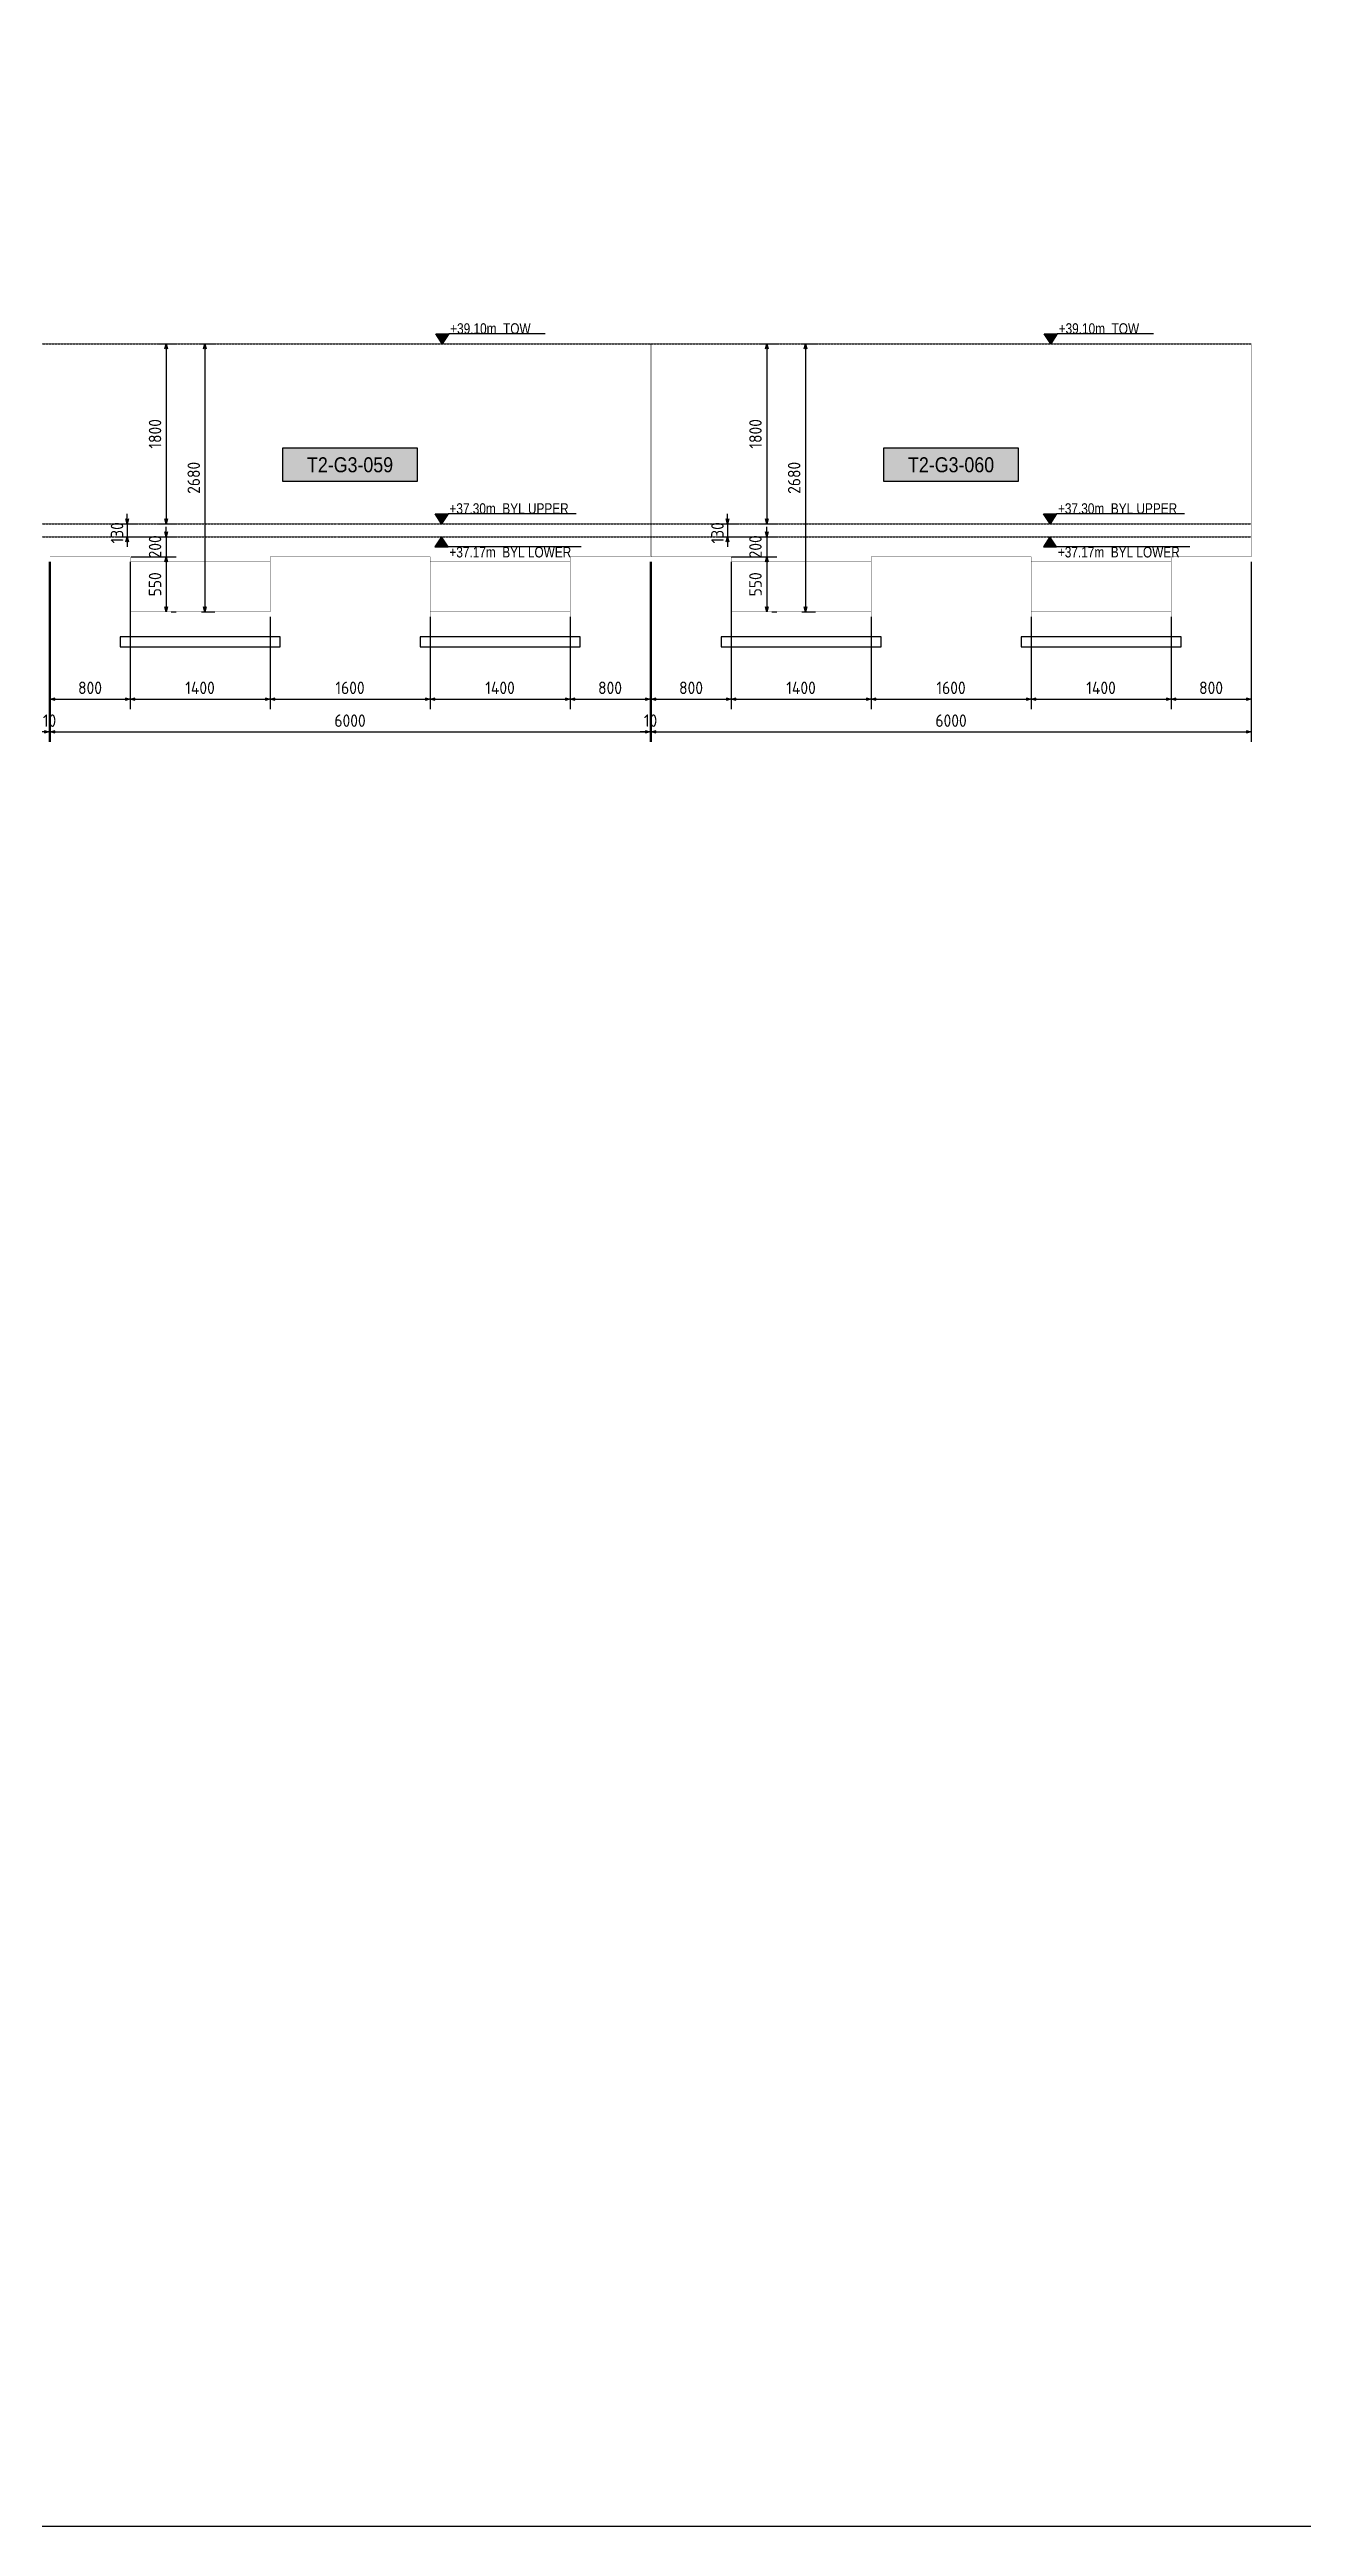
# Model space of a CAD drawing. Header units: centimetres. Extents: x -6122352 to 7132207, y -1694241 to 1947892.
# Drawn here: x 3388294 to 3400833, y 569616 to 594385 of the extents above; entities that cross this region are included whole.
import ezdxf
from ezdxf.enums import TextEntityAlignment as Align

# ---------------------------------------------------------------- set-up
doc = ezdxf.new("R2010")
doc.units = ezdxf.units.CM
doc.header["$MEASUREMENT"] = 0
doc.header["$PDMODE"] = 66
doc.header["$PDSIZE"] = 100
doc.linetypes.add('DASHED2', pattern=[0.375, 0.25, -0.125])
doc.linetypes.add('HIDDEN', pattern=[0.375, 0.25, -0.125])
for name, color, linetype in [('@MI-TYPE-01', 30, 'Continuous'), ('@MI-TYPE-02', 6, 'Continuous'), ('JML-Dimension', 1, 'Continuous'), ('PANEL-TAGS', 7, 'Continuous'), ('SECTION', 130, 'Continuous')]:
    doc.layers.add(name, color=color, linetype=linetype)
doc.styles.add('PANELTAG_STYLE', font='arial.ttf')
doc.styles.add('Schueco-BEMSTIL', font='isocpeur.ttf', dxfattribs={"width": 0.9})
doc.styles.add('txt-Pisa-std', font='arial.ttf', dxfattribs={"width": 0.8})
doc.dimstyles.new('MI- JWC-TXT-2.5 MM', dxfattribs={"dimscale": 1.5, "dimtxt": 2.5, "dimasz": 1, "dimexe": 2, "dimexo": 1, "dimgap": 1, "dimtad": 1, "dimdec": 0, "dimdsep": 46, "dimtxsty": 'Schueco-BEMSTIL', "dimblk": 'OPEN30', "dimcen": 0, "dimdle": 2, "dimclrd": 140, "dimclre": 8, "dimclrt": 40, "dimadec": 0, "dimazin": 2, "dimtfac": 1, "dimtdec": 0, "dimtix": 1, "dimtmove": 2, "dimatfit": 3, "dimldrblk": 'OPEN', "dimfxl": 2, "dimlwd": -1, "dimlwe": -1, "dimarcsym": 0})

# ---------------------------------------------------------------- blocks, each defined once
blk = doc.blocks.new('_Open30')
at = {"color": 0, "linetype": 'ByBlock', "lineweight": -2}
for p, q in [((-1, 0.27), (0, 0)), ((0, 0), (-1, -0.27)), ((0, 0), (-1, 0))]:
    blk.add_line(p, q, dxfattribs=at)
blk = doc.blocks.new('*D2259')
at = {"layer": '@MI-TYPE-01', "color": 8, "transparency": 16777216}
for p, q in [((3388299, 589262), (3388299, 587789)), ((3389099, 589262), (3389099, 587789))]:
    blk.add_line(p, q, dxfattribs=at)
at = {"layer": '@MI-TYPE-01', "color": 140, "transparency": 16777216}
blk.add_line((3388349, 587889), (3389049, 587889), dxfattribs=at)
at = {"layer": 'Defpoints', "color": 0, "transparency": 16777216}
for p in [(3388299, 589312), (3389099, 589312), (3389099, 587889)]:
    blk.add_point(p, dxfattribs=at)
at = {"layer": '@MI-TYPE-01', "color": 140, "transparency": 16777216, "xscale": 50, "yscale": 50, "zscale": 50, "rotation": 180}
blk.add_blockref('_Open30', (3388299, 587889), dxfattribs=at)
at = {"layer": '@MI-TYPE-01', "color": 140, "transparency": 16777216, "xscale": 50, "yscale": 50, "zscale": 50}
blk.add_blockref('_Open30', (3389099, 587889), dxfattribs=at)
at = {"layer": '@MI-TYPE-01', "color": 40, "transparency": 16777216, "insert": (3388699, 588002), "char_height": 125, "attachment_point": 5, "style": 'Schueco-BEMSTIL'}
blk.add_mtext('800', dxfattribs=at)
blk = doc.blocks.new('_Open')
at = {"color": 0, "linetype": 'ByBlock', "lineweight": -2}
for p, q in [((-1, 0), (0, 0)), ((-1, 0), (0, 0)), ((0, 0), (-1, 0))]:
    blk.add_line(p, q, dxfattribs=at)
blk = doc.blocks.new('*D2260')
at = {"layer": '@MI-TYPE-01', "color": 8, "transparency": 16777216}
for p, q in [((3389099, 589262), (3389099, 587789)), ((3390499, 588712), (3390499, 587789))]:
    blk.add_line(p, q, dxfattribs=at)
at = {"layer": '@MI-TYPE-01', "color": 140, "transparency": 16777216}
blk.add_line((3389149, 587889), (3390449, 587889), dxfattribs=at)
at = {"layer": 'Defpoints', "color": 0, "transparency": 16777216}
for p in [(3389099, 589312), (3390499, 588762), (3390499, 587889)]:
    blk.add_point(p, dxfattribs=at)
at = {"layer": '@MI-TYPE-01', "color": 140, "transparency": 16777216, "xscale": 50, "yscale": 50, "zscale": 50, "rotation": 180}
blk.add_blockref('_Open30', (3389099, 587889), dxfattribs=at)
at = {"layer": '@MI-TYPE-01', "color": 140, "transparency": 16777216, "xscale": 50, "yscale": 50, "zscale": 50}
blk.add_blockref('_Open30', (3390499, 587889), dxfattribs=at)
at = {"layer": '@MI-TYPE-01', "color": 40, "transparency": 16777216, "insert": (3389799, 588002), "char_height": 125, "attachment_point": 5, "style": 'Schueco-BEMSTIL'}
blk.add_mtext('1400', dxfattribs=at)
blk = doc.blocks.new('*D2261')
at = {"layer": '@MI-TYPE-01', "color": 8, "transparency": 16777216}
for p, q in [((3390499, 588712), (3390499, 587789)), ((3392099, 588712), (3392099, 587789))]:
    blk.add_line(p, q, dxfattribs=at)
at = {"layer": '@MI-TYPE-01', "color": 140, "transparency": 16777216}
blk.add_line((3390549, 587889), (3392049, 587889), dxfattribs=at)
at = {"layer": 'Defpoints', "color": 0, "transparency": 16777216}
for p in [(3390499, 588762), (3392099, 588762), (3392099, 587889)]:
    blk.add_point(p, dxfattribs=at)
at = {"layer": '@MI-TYPE-01', "color": 140, "transparency": 16777216, "xscale": 50, "yscale": 50, "zscale": 50, "rotation": 180}
blk.add_blockref('_Open30', (3390499, 587889), dxfattribs=at)
at = {"layer": '@MI-TYPE-01', "color": 140, "transparency": 16777216, "xscale": 50, "yscale": 50, "zscale": 50}
blk.add_blockref('_Open30', (3392099, 587889), dxfattribs=at)
at = {"layer": '@MI-TYPE-01', "color": 40, "transparency": 16777216, "insert": (3391299, 588002), "char_height": 125, "attachment_point": 5, "style": 'Schueco-BEMSTIL'}
blk.add_mtext('1600', dxfattribs=at)
blk = doc.blocks.new('*D2262')
at = {"layer": '@MI-TYPE-01', "color": 8, "transparency": 16777216}
for p, q in [((3392099, 588712), (3392099, 587789)), ((3393499, 588712), (3393499, 587789))]:
    blk.add_line(p, q, dxfattribs=at)
at = {"layer": '@MI-TYPE-01', "color": 140, "transparency": 16777216}
blk.add_line((3392149, 587889), (3393449, 587889), dxfattribs=at)
at = {"layer": 'Defpoints', "color": 0, "transparency": 16777216}
for p in [(3392099, 588762), (3393499, 588762), (3393499, 587889)]:
    blk.add_point(p, dxfattribs=at)
at = {"layer": '@MI-TYPE-01', "color": 140, "transparency": 16777216, "xscale": 50, "yscale": 50, "zscale": 50, "rotation": 180}
blk.add_blockref('_Open30', (3392099, 587889), dxfattribs=at)
at = {"layer": '@MI-TYPE-01', "color": 140, "transparency": 16777216, "xscale": 50, "yscale": 50, "zscale": 50}
blk.add_blockref('_Open30', (3393499, 587889), dxfattribs=at)
at = {"layer": '@MI-TYPE-01', "color": 40, "transparency": 16777216, "insert": (3392799, 588002), "char_height": 125, "attachment_point": 5, "style": 'Schueco-BEMSTIL'}
blk.add_mtext('1400', dxfattribs=at)
blk = doc.blocks.new('*D2263')
at = {"layer": '@MI-TYPE-01', "color": 8, "transparency": 16777216}
for p, q in [((3394299, 589262), (3394299, 587789)), ((3393499, 588712), (3393499, 587789))]:
    blk.add_line(p, q, dxfattribs=at)
at = {"layer": '@MI-TYPE-01', "color": 140, "transparency": 16777216}
blk.add_line((3393549, 587889), (3394249, 587889), dxfattribs=at)
at = {"layer": 'Defpoints', "color": 0, "transparency": 16777216}
for p in [(3394299, 589312), (3393499, 588762), (3394299, 587889)]:
    blk.add_point(p, dxfattribs=at)
at = {"layer": '@MI-TYPE-01', "color": 140, "transparency": 16777216, "xscale": 50, "yscale": 50, "zscale": 50, "rotation": 180}
blk.add_blockref('_Open30', (3393499, 587889), dxfattribs=at)
at = {"layer": '@MI-TYPE-01', "color": 140, "transparency": 16777216, "xscale": 50, "yscale": 50, "zscale": 50}
blk.add_blockref('_Open30', (3394299, 587889), dxfattribs=at)
at = {"layer": '@MI-TYPE-01', "color": 40, "transparency": 16777216, "insert": (3393899, 588002), "char_height": 125, "attachment_point": 5, "style": 'Schueco-BEMSTIL'}
blk.add_mtext('800', dxfattribs=at)
blk = doc.blocks.new('*D2264')
at = {"layer": '@MI-TYPE-01', "color": 8, "transparency": 16777216}
for p, q in [((3388299, 589262), (3388299, 587462)), ((3394299, 589262), (3394299, 587462))]:
    blk.add_line(p, q, dxfattribs=at)
at = {"layer": '@MI-TYPE-01', "color": 140, "transparency": 16777216}
blk.add_line((3388349, 587562), (3394249, 587562), dxfattribs=at)
at = {"layer": 'Defpoints', "color": 0, "transparency": 16777216}
for p in [(3388299, 589312), (3394299, 589312), (3394299, 587562)]:
    blk.add_point(p, dxfattribs=at)
at = {"layer": '@MI-TYPE-01', "color": 140, "transparency": 16777216, "xscale": 50, "yscale": 50, "zscale": 50, "rotation": 180}
blk.add_blockref('_Open30', (3388299, 587562), dxfattribs=at)
at = {"layer": '@MI-TYPE-01', "color": 140, "transparency": 16777216, "xscale": 50, "yscale": 50, "zscale": 50}
blk.add_blockref('_Open30', (3394299, 587562), dxfattribs=at)
at = {"layer": '@MI-TYPE-01', "color": 40, "transparency": 16777216, "insert": (3391299, 587674), "char_height": 125, "attachment_point": 5, "style": 'Schueco-BEMSTIL'}
blk.add_mtext('6000', dxfattribs=at)
blk = doc.blocks.new('*D2265')
at = {"layer": '@MI-TYPE-01', "color": 8, "transparency": 16777216}
for p, q in [((3394309, 589262), (3394309, 587789)), ((3395109, 589262), (3395109, 587789))]:
    blk.add_line(p, q, dxfattribs=at)
at = {"layer": '@MI-TYPE-01', "color": 140, "transparency": 16777216}
blk.add_line((3394359, 587889), (3395059, 587889), dxfattribs=at)
at = {"layer": 'Defpoints', "color": 0, "transparency": 16777216}
for p in [(3394309, 589312), (3395109, 589312), (3395109, 587889)]:
    blk.add_point(p, dxfattribs=at)
at = {"layer": '@MI-TYPE-01', "color": 140, "transparency": 16777216, "xscale": 50, "yscale": 50, "zscale": 50, "rotation": 180}
blk.add_blockref('_Open30', (3394309, 587889), dxfattribs=at)
at = {"layer": '@MI-TYPE-01', "color": 140, "transparency": 16777216, "xscale": 50, "yscale": 50, "zscale": 50}
blk.add_blockref('_Open30', (3395109, 587889), dxfattribs=at)
at = {"layer": '@MI-TYPE-01', "color": 40, "transparency": 16777216, "insert": (3394709, 588002), "char_height": 125, "attachment_point": 5, "style": 'Schueco-BEMSTIL'}
blk.add_mtext('800', dxfattribs=at)
blk = doc.blocks.new('*D2266')
at = {"layer": '@MI-TYPE-01', "color": 8, "transparency": 16777216}
for p, q in [((3395109, 589262), (3395109, 587789)), ((3396509, 588712), (3396509, 587789))]:
    blk.add_line(p, q, dxfattribs=at)
at = {"layer": '@MI-TYPE-01', "color": 140, "transparency": 16777216}
blk.add_line((3395159, 587889), (3396459, 587889), dxfattribs=at)
at = {"layer": 'Defpoints', "color": 0, "transparency": 16777216}
for p in [(3395109, 589312), (3396509, 588762), (3396509, 587889)]:
    blk.add_point(p, dxfattribs=at)
at = {"layer": '@MI-TYPE-01', "color": 140, "transparency": 16777216, "xscale": 50, "yscale": 50, "zscale": 50, "rotation": 180}
blk.add_blockref('_Open30', (3395109, 587889), dxfattribs=at)
at = {"layer": '@MI-TYPE-01', "color": 140, "transparency": 16777216, "xscale": 50, "yscale": 50, "zscale": 50}
blk.add_blockref('_Open30', (3396509, 587889), dxfattribs=at)
at = {"layer": '@MI-TYPE-01', "color": 40, "transparency": 16777216, "insert": (3395809, 588002), "char_height": 125, "attachment_point": 5, "style": 'Schueco-BEMSTIL'}
blk.add_mtext('1400', dxfattribs=at)
blk = doc.blocks.new('*D2267')
at = {"layer": '@MI-TYPE-01', "color": 8, "transparency": 16777216}
for p, q in [((3396509, 588712), (3396509, 587789)), ((3398109, 588712), (3398109, 587789))]:
    blk.add_line(p, q, dxfattribs=at)
at = {"layer": '@MI-TYPE-01', "color": 140, "transparency": 16777216}
blk.add_line((3396559, 587889), (3398059, 587889), dxfattribs=at)
at = {"layer": 'Defpoints', "color": 0, "transparency": 16777216}
for p in [(3396509, 588762), (3398109, 588762), (3398109, 587889)]:
    blk.add_point(p, dxfattribs=at)
at = {"layer": '@MI-TYPE-01', "color": 140, "transparency": 16777216, "xscale": 50, "yscale": 50, "zscale": 50, "rotation": 180}
blk.add_blockref('_Open30', (3396509, 587889), dxfattribs=at)
at = {"layer": '@MI-TYPE-01', "color": 140, "transparency": 16777216, "xscale": 50, "yscale": 50, "zscale": 50}
blk.add_blockref('_Open30', (3398109, 587889), dxfattribs=at)
at = {"layer": '@MI-TYPE-01', "color": 40, "transparency": 16777216, "insert": (3397309, 588002), "char_height": 125, "attachment_point": 5, "style": 'Schueco-BEMSTIL'}
blk.add_mtext('1600', dxfattribs=at)
blk = doc.blocks.new('*D2268')
at = {"layer": '@MI-TYPE-01', "color": 8, "transparency": 16777216}
for p, q in [((3398109, 588712), (3398109, 587789)), ((3399509, 588712), (3399509, 587789))]:
    blk.add_line(p, q, dxfattribs=at)
at = {"layer": '@MI-TYPE-01', "color": 140, "transparency": 16777216}
blk.add_line((3398159, 587889), (3399459, 587889), dxfattribs=at)
at = {"layer": 'Defpoints', "color": 0, "transparency": 16777216}
for p in [(3398109, 588762), (3399509, 588762), (3399509, 587889)]:
    blk.add_point(p, dxfattribs=at)
at = {"layer": '@MI-TYPE-01', "color": 140, "transparency": 16777216, "xscale": 50, "yscale": 50, "zscale": 50, "rotation": 180}
blk.add_blockref('_Open30', (3398109, 587889), dxfattribs=at)
at = {"layer": '@MI-TYPE-01', "color": 140, "transparency": 16777216, "xscale": 50, "yscale": 50, "zscale": 50}
blk.add_blockref('_Open30', (3399509, 587889), dxfattribs=at)
at = {"layer": '@MI-TYPE-01', "color": 40, "transparency": 16777216, "insert": (3398809, 588002), "char_height": 125, "attachment_point": 5, "style": 'Schueco-BEMSTIL'}
blk.add_mtext('1400', dxfattribs=at)
blk = doc.blocks.new('*D2269')
at = {"layer": '@MI-TYPE-01', "color": 8, "transparency": 16777216}
for p, q in [((3400309, 589262), (3400309, 587789)), ((3399509, 588712), (3399509, 587789))]:
    blk.add_line(p, q, dxfattribs=at)
at = {"layer": '@MI-TYPE-01', "color": 140, "transparency": 16777216}
blk.add_line((3399559, 587889), (3400259, 587889), dxfattribs=at)
at = {"layer": 'Defpoints', "color": 0, "transparency": 16777216}
for p in [(3400309, 589312), (3399509, 588762), (3400309, 587889)]:
    blk.add_point(p, dxfattribs=at)
at = {"layer": '@MI-TYPE-01', "color": 140, "transparency": 16777216, "xscale": 50, "yscale": 50, "zscale": 50, "rotation": 180}
blk.add_blockref('_Open30', (3399509, 587889), dxfattribs=at)
at = {"layer": '@MI-TYPE-01', "color": 140, "transparency": 16777216, "xscale": 50, "yscale": 50, "zscale": 50}
blk.add_blockref('_Open30', (3400309, 587889), dxfattribs=at)
at = {"layer": '@MI-TYPE-01', "color": 40, "transparency": 16777216, "insert": (3399909, 588002), "char_height": 125, "attachment_point": 5, "style": 'Schueco-BEMSTIL'}
blk.add_mtext('800', dxfattribs=at)
blk = doc.blocks.new('*D2270')
at = {"layer": '@MI-TYPE-01', "color": 8, "transparency": 16777216}
for p, q in [((3394309, 589262), (3394309, 587462)), ((3400309, 589262), (3400309, 587462))]:
    blk.add_line(p, q, dxfattribs=at)
at = {"layer": '@MI-TYPE-01', "color": 140, "transparency": 16777216}
blk.add_line((3394359, 587562), (3400259, 587562), dxfattribs=at)
at = {"layer": 'Defpoints', "color": 0, "transparency": 16777216}
for p in [(3394309, 589312), (3400309, 589312), (3400309, 587562)]:
    blk.add_point(p, dxfattribs=at)
at = {"layer": '@MI-TYPE-01', "color": 140, "transparency": 16777216, "xscale": 50, "yscale": 50, "zscale": 50, "rotation": 180}
blk.add_blockref('_Open30', (3394309, 587562), dxfattribs=at)
at = {"layer": '@MI-TYPE-01', "color": 140, "transparency": 16777216, "xscale": 50, "yscale": 50, "zscale": 50}
blk.add_blockref('_Open30', (3400309, 587562), dxfattribs=at)
at = {"layer": '@MI-TYPE-01', "color": 40, "transparency": 16777216, "insert": (3397309, 587674), "char_height": 125, "attachment_point": 5, "style": 'Schueco-BEMSTIL'}
blk.add_mtext('6000', dxfattribs=at)
blk = doc.blocks.new('*D2272')
at = {"layer": '@MI-TYPE-01', "color": 8, "transparency": 16777216}
for p, q in [((3388289, 589262), (3388289, 587462)), ((3388299, 589262), (3388299, 587462))]:
    blk.add_line(p, q, dxfattribs=at)
at = {"layer": '@MI-TYPE-01', "color": 140, "transparency": 16777216}
for p, q in [((3388239, 587562), (3388189, 587562)), ((3388289, 587562), (3388299, 587562)), ((3388349, 587562), (3388399, 587562))]:
    blk.add_line(p, q, dxfattribs=at)
at = {"layer": 'Defpoints', "color": 0, "transparency": 16777216}
for p in [(3388289, 589312), (3388299, 589312), (3388299, 587562)]:
    blk.add_point(p, dxfattribs=at)
at = {"layer": '@MI-TYPE-01', "color": 140, "transparency": 16777216, "xscale": 50, "yscale": 50, "zscale": 50}
blk.add_blockref('_Open30', (3388289, 587562), dxfattribs=at)
at = {"layer": '@MI-TYPE-01', "color": 140, "transparency": 16777216, "xscale": 50, "yscale": 50, "zscale": 50, "rotation": 180}
blk.add_blockref('_Open30', (3388299, 587562), dxfattribs=at)
at = {"layer": '@MI-TYPE-01', "color": 40, "transparency": 16777216, "insert": (3388294, 587674), "char_height": 125, "attachment_point": 5, "style": 'Schueco-BEMSTIL'}
blk.add_mtext('10', dxfattribs=at)
blk = doc.blocks.new('*D2273')
at = {"layer": '@MI-TYPE-01', "color": 8, "transparency": 16777216}
for p, q in [((3394299, 589262), (3394299, 587462)), ((3394309, 589262), (3394309, 587462))]:
    blk.add_line(p, q, dxfattribs=at)
at = {"layer": '@MI-TYPE-01', "color": 140, "transparency": 16777216}
for p, q in [((3394249, 587562), (3394199, 587562)), ((3394299, 587562), (3394309, 587562)), ((3394359, 587562), (3394409, 587562))]:
    blk.add_line(p, q, dxfattribs=at)
at = {"layer": 'Defpoints', "color": 0, "transparency": 16777216}
for p in [(3394299, 589312), (3394309, 589312), (3394309, 587562)]:
    blk.add_point(p, dxfattribs=at)
at = {"layer": '@MI-TYPE-01', "color": 140, "transparency": 16777216, "xscale": 50, "yscale": 50, "zscale": 50}
blk.add_blockref('_Open30', (3394299, 587562), dxfattribs=at)
at = {"layer": '@MI-TYPE-01', "color": 140, "transparency": 16777216, "xscale": 50, "yscale": 50, "zscale": 50, "rotation": 180}
blk.add_blockref('_Open30', (3394309, 587562), dxfattribs=at)
at = {"layer": '@MI-TYPE-01', "color": 40, "transparency": 16777216, "insert": (3394304, 587674), "char_height": 125, "attachment_point": 5, "style": 'Schueco-BEMSTIL'}
blk.add_mtext('10', dxfattribs=at)
blk = doc.blocks.new('T2-ELE FT')
at = {"color": 12, "linetype": 'HIDDEN', "ltscale": 5, "const_width": 2}
blk.add_lwpolyline([(30306558, 1676366), (30306558, 1676866), (30307958, 1676866), (30307958, 1676366)], dxfattribs=at)
at = {"color": 12, "ltscale": 20, "const_width": 2}
blk.add_lwpolyline([(30306558, 1676366), (30307958, 1676366), (30307958, 1676116), (30306558, 1676116)], close=True, dxfattribs=at)
at = {"color": 8, "ltscale": 20}
blk.add_lwpolyline([(30306458, 1676116), (30308058, 1676116), (30308058, 1676016), (30306458, 1676016)], close=True, dxfattribs=at)
blk = doc.blocks.new('*D2252')
at = {"layer": '@MI-TYPE-01', "color": 8, "transparency": 16777216}
for p, q in [((3389814, 591442), (3389948, 591442)), ((3389814, 588762), (3389948, 588762))]:
    blk.add_line(p, q, dxfattribs=at)
at = {"layer": '@MI-TYPE-01', "color": 140, "transparency": 16777216}
blk.add_line((3389848, 591392), (3389848, 588812), dxfattribs=at)
at = {"layer": 'Defpoints', "color": 0, "transparency": 16777216}
for p in [(3389764, 591442), (3389764, 588762), (3389848, 588762)]:
    blk.add_point(p, dxfattribs=at)
at = {"layer": '@MI-TYPE-01', "color": 140, "transparency": 16777216, "xscale": 50, "yscale": 50, "zscale": 50}
for p, rotation in [((3389848, 591442), 90), ((3389848, 588762), 270)]:
    blk.add_blockref('_Open30', p, dxfattribs=dict(at, rotation=rotation))
at = {"layer": '@MI-TYPE-01', "color": 40, "transparency": 16777216, "insert": (3389736, 590102), "char_height": 125, "attachment_point": 5, "rotation": 90, "style": 'Schueco-BEMSTIL'}
blk.add_mtext('2680', dxfattribs=at)
blk = doc.blocks.new('*D2253')
at = {"layer": '@MI-TYPE-01', "color": 8, "transparency": 16777216}
for p, q in [((3389388, 591442), (3389561, 591442)), ((3389388, 589642), (3389561, 589642))]:
    blk.add_line(p, q, dxfattribs=at)
at = {"layer": '@MI-TYPE-01', "color": 140, "transparency": 16777216}
blk.add_line((3389461, 591392), (3389461, 589692), dxfattribs=at)
at = {"layer": 'Defpoints', "color": 0, "transparency": 16777216}
for p in [(3389338, 591442), (3389338, 589642), (3389461, 589642)]:
    blk.add_point(p, dxfattribs=at)
at = {"layer": '@MI-TYPE-01', "color": 140, "transparency": 16777216, "xscale": 50, "yscale": 50, "zscale": 50}
for p, rotation in [((3389461, 591442), 90), ((3389461, 589642), 270)]:
    blk.add_blockref('_Open30', p, dxfattribs=dict(at, rotation=rotation))
at = {"layer": '@MI-TYPE-01', "color": 40, "transparency": 16777216, "insert": (3389349, 590542), "char_height": 125, "attachment_point": 5, "rotation": 90, "style": 'Schueco-BEMSTIL'}
blk.add_mtext('1800', dxfattribs=at)
blk = doc.blocks.new('*D2254')
at = {"layer": '@MI-TYPE-01', "color": 8, "transparency": 16777216}
for p, q in [((3388958, 589642), (3389169, 589642)), ((3388960, 589512), (3389169, 589512))]:
    blk.add_line(p, q, dxfattribs=at)
at = {"layer": '@MI-TYPE-01', "color": 140, "transparency": 16777216}
for p, q in [((3389069, 589692), (3389069, 589742)), ((3389069, 589642), (3389069, 589512)), ((3389069, 589462), (3389069, 589412))]:
    blk.add_line(p, q, dxfattribs=at)
at = {"layer": 'Defpoints', "color": 0, "transparency": 16777216}
for p in [(3388908, 589642), (3388910, 589512), (3389069, 589512)]:
    blk.add_point(p, dxfattribs=at)
at = {"layer": '@MI-TYPE-01', "color": 140, "transparency": 16777216, "xscale": 50, "yscale": 50, "zscale": 50}
for p, rotation in [((3389069, 589642), 270), ((3389069, 589512), 90)]:
    blk.add_blockref('_Open30', p, dxfattribs=dict(at, rotation=rotation))
at = {"layer": '@MI-TYPE-01', "color": 40, "transparency": 16777216, "insert": (3388969, 589552), "char_height": 125, "attachment_point": 5, "rotation": 90, "style": 'Schueco-BEMSTIL'}
blk.add_mtext('130', dxfattribs=at)
blk = doc.blocks.new('*D2255')
at = {"layer": '@MI-TYPE-01', "color": 8, "transparency": 16777216}
for p, q in [((3388960, 589512), (3389561, 589512)), ((3389109, 589312), (3389561, 589312))]:
    blk.add_line(p, q, dxfattribs=at)
at = {"layer": '@MI-TYPE-01', "color": 140, "transparency": 16777216}
for p, q in [((3389461, 589562), (3389461, 589612)), ((3389461, 589512), (3389461, 589312)), ((3389461, 589262), (3389461, 589212))]:
    blk.add_line(p, q, dxfattribs=at)
at = {"layer": 'Defpoints', "color": 0, "transparency": 16777216}
for p in [(3388910, 589512), (3389059, 589312), (3389461, 589312)]:
    blk.add_point(p, dxfattribs=at)
at = {"layer": '@MI-TYPE-01', "color": 140, "transparency": 16777216, "xscale": 50, "yscale": 50, "zscale": 50}
for p, rotation in [((3389461, 589512), 270), ((3389461, 589312), 90)]:
    blk.add_blockref('_Open30', p, dxfattribs=dict(at, rotation=rotation))
at = {"layer": '@MI-TYPE-01', "color": 40, "transparency": 16777216, "insert": (3389349, 589412), "char_height": 125, "attachment_point": 5, "rotation": 90, "style": 'Schueco-BEMSTIL'}
blk.add_mtext('200', dxfattribs=at)
blk = doc.blocks.new('*D2256')
at = {"layer": '@MI-TYPE-01', "color": 8, "transparency": 16777216}
for p, q in [((3389109, 589312), (3389561, 589312)), ((3389511, 588762), (3389561, 588762))]:
    blk.add_line(p, q, dxfattribs=at)
at = {"layer": '@MI-TYPE-01', "color": 140, "transparency": 16777216}
blk.add_line((3389461, 589262), (3389461, 588812), dxfattribs=at)
at = {"layer": 'Defpoints', "color": 0, "transparency": 16777216}
for p in [(3389059, 589312), (3389461, 588762), (3389461, 588762)]:
    blk.add_point(p, dxfattribs=at)
at = {"layer": '@MI-TYPE-01', "color": 140, "transparency": 16777216, "xscale": 50, "yscale": 50, "zscale": 50}
for p, rotation in [((3389461, 589312), 90), ((3389461, 588762), 270)]:
    blk.add_blockref('_Open30', p, dxfattribs=dict(at, rotation=rotation))
at = {"layer": '@MI-TYPE-01', "color": 40, "transparency": 16777216, "insert": (3389349, 589037), "char_height": 125, "attachment_point": 5, "rotation": 90, "style": 'Schueco-BEMSTIL'}
blk.add_mtext('550', dxfattribs=at)
blk = doc.blocks.new('*D2227')
at = {"layer": '@MI-TYPE-01', "color": 8, "transparency": 16777216}
for p, q in [((3395818, 591442), (3395953, 591442)), ((3395818, 588762), (3395953, 588762))]:
    blk.add_line(p, q, dxfattribs=at)
at = {"layer": '@MI-TYPE-01', "color": 140, "transparency": 16777216}
blk.add_line((3395853, 591392), (3395853, 588812), dxfattribs=at)
at = {"layer": 'Defpoints', "color": 0, "transparency": 16777216}
for p in [(3395768, 591442), (3395768, 588762), (3395853, 588762)]:
    blk.add_point(p, dxfattribs=at)
at = {"layer": '@MI-TYPE-01', "color": 140, "transparency": 16777216, "xscale": 50, "yscale": 50, "zscale": 50}
for p, rotation in [((3395853, 591442), 90), ((3395853, 588762), 270)]:
    blk.add_blockref('_Open30', p, dxfattribs=dict(at, rotation=rotation))
at = {"layer": '@MI-TYPE-01', "color": 40, "transparency": 16777216, "insert": (3395740, 590102), "char_height": 125, "attachment_point": 5, "rotation": 90, "style": 'Schueco-BEMSTIL'}
blk.add_mtext('2680', dxfattribs=at)
blk = doc.blocks.new('*D2228')
at = {"layer": '@MI-TYPE-01', "color": 8, "transparency": 16777216}
for p, q in [((3395392, 591442), (3395566, 591442)), ((3395392, 589642), (3395566, 589642))]:
    blk.add_line(p, q, dxfattribs=at)
at = {"layer": '@MI-TYPE-01', "color": 140, "transparency": 16777216}
blk.add_line((3395466, 591392), (3395466, 589692), dxfattribs=at)
at = {"layer": 'Defpoints', "color": 0, "transparency": 16777216}
for p in [(3395342, 591442), (3395342, 589642), (3395466, 589642)]:
    blk.add_point(p, dxfattribs=at)
at = {"layer": '@MI-TYPE-01', "color": 140, "transparency": 16777216, "xscale": 50, "yscale": 50, "zscale": 50}
for p, rotation in [((3395466, 591442), 90), ((3395466, 589642), 270)]:
    blk.add_blockref('_Open30', p, dxfattribs=dict(at, rotation=rotation))
at = {"layer": '@MI-TYPE-01', "color": 40, "transparency": 16777216, "insert": (3395353, 590542), "char_height": 125, "attachment_point": 5, "rotation": 90, "style": 'Schueco-BEMSTIL'}
blk.add_mtext('1800', dxfattribs=at)
blk = doc.blocks.new('*D2229')
at = {"layer": '@MI-TYPE-01', "color": 8, "transparency": 16777216}
for p, q in [((3394962, 589642), (3395173, 589642)), ((3394965, 589512), (3395173, 589512))]:
    blk.add_line(p, q, dxfattribs=at)
at = {"layer": '@MI-TYPE-01', "color": 140, "transparency": 16777216}
for p, q in [((3395073, 589692), (3395073, 589742)), ((3395073, 589642), (3395073, 589512)), ((3395073, 589462), (3395073, 589412))]:
    blk.add_line(p, q, dxfattribs=at)
at = {"layer": 'Defpoints', "color": 0, "transparency": 16777216}
for p in [(3394912, 589642), (3394915, 589512), (3395073, 589512)]:
    blk.add_point(p, dxfattribs=at)
at = {"layer": '@MI-TYPE-01', "color": 140, "transparency": 16777216, "xscale": 50, "yscale": 50, "zscale": 50}
for p, rotation in [((3395073, 589642), 270), ((3395073, 589512), 90)]:
    blk.add_blockref('_Open30', p, dxfattribs=dict(at, rotation=rotation))
at = {"layer": '@MI-TYPE-01', "color": 40, "transparency": 16777216, "insert": (3394973, 589552), "char_height": 125, "attachment_point": 5, "rotation": 90, "style": 'Schueco-BEMSTIL'}
blk.add_mtext('130', dxfattribs=at)
blk = doc.blocks.new('*D2230')
at = {"layer": '@MI-TYPE-01', "color": 8, "transparency": 16777216}
for p, q in [((3394965, 589512), (3395566, 589512)), ((3395113, 589312), (3395566, 589312))]:
    blk.add_line(p, q, dxfattribs=at)
at = {"layer": '@MI-TYPE-01', "color": 140, "transparency": 16777216}
for p, q in [((3395466, 589562), (3395466, 589612)), ((3395466, 589512), (3395466, 589312)), ((3395466, 589262), (3395466, 589212))]:
    blk.add_line(p, q, dxfattribs=at)
at = {"layer": 'Defpoints', "color": 0, "transparency": 16777216}
for p in [(3394915, 589512), (3395063, 589312), (3395466, 589312)]:
    blk.add_point(p, dxfattribs=at)
at = {"layer": '@MI-TYPE-01', "color": 140, "transparency": 16777216, "xscale": 50, "yscale": 50, "zscale": 50}
for p, rotation in [((3395466, 589512), 270), ((3395466, 589312), 90)]:
    blk.add_blockref('_Open30', p, dxfattribs=dict(at, rotation=rotation))
at = {"layer": '@MI-TYPE-01', "color": 40, "transparency": 16777216, "insert": (3395353, 589412), "char_height": 125, "attachment_point": 5, "rotation": 90, "style": 'Schueco-BEMSTIL'}
blk.add_mtext('200', dxfattribs=at)
blk = doc.blocks.new('*D2231')
at = {"layer": '@MI-TYPE-01', "color": 8, "transparency": 16777216}
for p, q in [((3395113, 589312), (3395566, 589312)), ((3395516, 588762), (3395566, 588762))]:
    blk.add_line(p, q, dxfattribs=at)
at = {"layer": '@MI-TYPE-01', "color": 140, "transparency": 16777216}
blk.add_line((3395466, 589262), (3395466, 588812), dxfattribs=at)
at = {"layer": 'Defpoints', "color": 0, "transparency": 16777216}
for p in [(3395063, 589312), (3395466, 588762), (3395466, 588762)]:
    blk.add_point(p, dxfattribs=at)
at = {"layer": '@MI-TYPE-01', "color": 140, "transparency": 16777216, "xscale": 50, "yscale": 50, "zscale": 50}
for p, rotation in [((3395466, 589312), 90), ((3395466, 588762), 270)]:
    blk.add_blockref('_Open30', p, dxfattribs=dict(at, rotation=rotation))
at = {"layer": '@MI-TYPE-01', "color": 40, "transparency": 16777216, "insert": (3395353, 589037), "char_height": 125, "attachment_point": 5, "rotation": 90, "style": 'Schueco-BEMSTIL'}
blk.add_mtext('550', dxfattribs=at)
blk = doc.blocks.new('*U2058')
at = {"layer": 'JML-Dimension'}
h = blk.add_hatch(color=10, dxfattribs=at)
h.dxf.hatch_style = 1
h.paths.add_polyline_path([(0, 0), (-1.54, 2.37), (1.54, 2.37)])
blk.add_line((24.31, 2.37), (1.54, 2.37), dxfattribs=at)
blk.add_lwpolyline([(0, 0), (-1.54, 2.37), (1.54, 2.37), (0, 0)], dxfattribs=at)
at = {"color": 5, "style": 'txt-Pisa-std', "width": 0.8}
blk.add_attdef('+0.0', text='', height=2.5, dxfattribs=at).set_placement((1.87, 2.37), align=Align.BOTTOM_LEFT)
blk = doc.blocks.new('*U2056')
at = {"layer": 'JML-Dimension'}
h = blk.add_hatch(color=10, dxfattribs=at)
h.dxf.hatch_style = 1
h.paths.add_polyline_path([(0, 0), (-1.54, 2.37), (1.54, 2.37)])
blk.add_line((31.81, 2.37), (1.54, 2.37), dxfattribs=at)
blk.add_lwpolyline([(0, 0), (-1.54, 2.37), (1.54, 2.37), (0, 0)], dxfattribs=at)
at = {"color": 5, "style": 'txt-Pisa-std', "width": 0.8}
blk.add_attdef('+0.0', text='', height=2.5, dxfattribs=at).set_placement((1.87, 2.37), align=Align.BOTTOM_LEFT)
blk = doc.blocks.new('*U2057')
at = {"layer": 'JML-Dimension'}
h = blk.add_hatch(color=10, dxfattribs=at)
h.dxf.hatch_style = 1
h.paths.add_polyline_path([(0, 0), (-1.54, 2.37), (1.54, 2.37)])
blk.add_line((33.03, 2.37), (1.54, 2.37), dxfattribs=at)
blk.add_lwpolyline([(0, 0), (-1.54, 2.37), (1.54, 2.37), (0, 0)], dxfattribs=at)
at = {"color": 5, "style": 'txt-Pisa-std', "width": 0.8}
blk.add_attdef('+0.0', text='', height=2.5, dxfattribs=at).set_placement((1.87, 2.37), align=Align.BOTTOM_LEFT)
blk = doc.blocks.new('PANELTAG')
at = {"layer": 'PANEL-TAGS', "color": 1}
blk.add_lwpolyline([(-13.5, -3.3), (13.5, -3.3), (13.5, 3.3), (-13.5, 3.3)], close=True, dxfattribs=at)
at = {"layer": 'PANEL-TAGS', "color": 40, "true_color": 0xffd700}
blk.add_solid([(-13.5, -3.3), (13.5, -3.3), (-13.5, 3.3), (13.5, 3.3)], dxfattribs=at)
at = {"layer": 'PANEL-TAGS', "color": 5, "style": 'PANELTAG_STYLE', "width": 0.85}
blk.add_attdef('TAGNO', text='', height=3, dxfattribs=at).set_placement((0, 0), align=Align.MIDDLE)

msp = doc.modelspace()

# ---------------------------------------------------------------- linework, layer by layer
at = {"layer": '@MI-TYPE-01'}
msp.add_lwpolyline([(3328169.86356, 769613.28078), (3455154.6764, 769613.28078), (3455154.6764, 569615.5723), (3328169.86356, 569615.5723)], close=True, dxfattribs=at)
at = {"layer": '@MI-TYPE-01', "const_width": 2.5}
for points in [[(3388299.04229, 591441.70047), (3394299.04229, 591441.70047), (3394299.04229, 589311.70051), (3393499.04229, 589311.70051), (3393499.04229, 588761.70051), (3392099.04229, 588761.70051), (3392099.04229, 589311.70051), (3390499.04229, 589311.70051), (3390499.04229, 588761.70051), (3389099.04229, 588761.70051), (3389099.04229, 589311.70051), (3388299.04229, 589311.70051)], [(3394309.04229, 591441.70047), (3400309.04229, 591441.70047), (3400309.04229, 589311.70051), (3399509.04229, 589311.70051), (3399509.04229, 588761.70051), (3398109.04229, 588761.70051), (3398109.04229, 589311.70051), (3396509.04229, 589311.70051), (3396509.04229, 588761.70051), (3395109.04229, 588761.70051), (3395109.04229, 589311.70051), (3394309.04229, 589311.70051)]]:
    msp.add_lwpolyline(points, close=True, dxfattribs=at)
at = {"layer": '@MI-TYPE-02', "color": 160, "linetype": 'DASHED2', "ltscale": 5}
for points in [[(3376184.1923, 591441.70047), (3400309.04229, 591441.70047)], [(3376209.38634, 589641.70051), (3400309.04229, 589641.70051)], [(3376209.38634, 589511.70051), (3400309.04229, 589511.70051)]]:
    msp.add_lwpolyline(points, dxfattribs=at)

# ---------------------------------------------------------------- block references
at = {"color": 2, "xscale": -1}
for p in [(33697057.20385, -1087604.17325), (33700057.20385, -1087604.17325), (33703067.20385, -1087604.17325), (33706067.20385, -1087604.17325)]:
    msp.add_blockref('T2-ELE FT', p, dxfattribs=at)
at = {"layer": 'PANEL-TAGS'}
ref = msp.add_blockref('PANELTAG', (3391299.04229, 590232.59434), dxfattribs=dict(at, xscale=50, yscale=50, zscale=50))
ref.add_attrib('TAGNO', 'T2-G3-059', dxfattribs={"color": 5, "height": 150, "style": 'PANELTAG_STYLE', "width": 0.85}).set_placement((3391299.04229, 590232.59434), align=Align.MIDDLE_CENTER)
ref = msp.add_blockref('PANELTAG', (3397309.04229, 590232.59434), dxfattribs=dict(at, xscale=50, yscale=50, zscale=50))
ref.add_attrib('TAGNO', 'T2-G3-060', dxfattribs={"color": 5, "height": 150, "style": 'PANELTAG_STYLE', "width": 0.85}).set_placement((3397309.04229, 590232.59434), align=Align.MIDDLE_CENTER)
at = {"layer": 'SECTION', "color": 6}
ref = msp.add_blockref('*U2058', (3392221.23409, 591441.70047), dxfattribs=dict(at, xscale=42.30147098076819, yscale=42.30147098076819, zscale=42.30147098076819))
ref.add_attrib('+0.0', '+39.10m  TOW', (3392300.36274, 591541.95753), dxfattribs={"layer": 'JML-Dimension', "color": 5, "height": 105.7536775, "style": 'txt-Pisa-std', "width": 0.8})
ref = msp.add_blockref('*U2058', (3398305.9765, 591441.70047), dxfattribs=dict(at, xscale=42.30147098076819, yscale=42.30147098076819, zscale=42.30147098076819))
ref.add_attrib('+0.0', '+39.10m  TOW', (3398385.10515, 591541.95753), dxfattribs={"layer": 'JML-Dimension', "color": 5, "height": 105.7536775, "style": 'txt-Pisa-std', "width": 0.8})
ref = msp.add_blockref('*U2056', (3392213.9406, 589641.70051), dxfattribs=dict(at, xscale=42.30147098076819, yscale=42.30147098076819, zscale=42.30147098076819))
ref.add_attrib('+0.0', '+37.30m  BYL UPPER', (3392293.06925, 589741.95758), dxfattribs={"layer": 'JML-Dimension', "color": 5, "height": 105.7536775, "style": 'txt-Pisa-std', "width": 0.8})
ref = msp.add_blockref('*U2056', (3398298.68301, 589641.70051), dxfattribs=dict(at, xscale=42.30147098076819, yscale=42.30147098076819, zscale=42.30147098076819))
ref.add_attrib('+0.0', '+37.30m  BYL UPPER', (3398377.81166, 589741.95758), dxfattribs={"layer": 'JML-Dimension', "color": 5, "height": 105.7536775, "style": 'txt-Pisa-std', "width": 0.8})
ref = msp.add_blockref('*U2057', (3392213.40059, 589511.70051), dxfattribs=dict(at, xscale=-42.30147098076819, yscale=42.30147098076819, zscale=42.30147098076819, rotation=180))
ref.add_attrib('+0.0', '+37.17m  BYL LOWER', (3392292.52924, 589305.68977), dxfattribs={"layer": 'JML-Dimension', "color": 5, "height": 105.7536775, "style": 'txt-Pisa-std', "width": 0.8})
ref = msp.add_blockref('*U2057', (3398298.14301, 589511.70051), dxfattribs=dict(at, xscale=-42.30147098076819, yscale=42.30147098076819, zscale=42.30147098076819, rotation=180))
ref.add_attrib('+0.0', '+37.17m  BYL LOWER', (3398377.27166, 589305.68977), dxfattribs={"layer": 'JML-Dimension', "color": 5, "height": 105.7536775, "style": 'txt-Pisa-std', "width": 0.8})

# ---------------------------------------------------------------- dimensions: what is measured, and where the dimension line sits
at = {"layer": '@MI-TYPE-01'}
for base, p1, p2, picture, middle in [((3389461.35666, 589641.70051), (3389338.04023, 591441.70047), (3389338.04023, 589641.70051), '*D2253', (3389348.85666, 590541.70049)), ((3389848.38617, 588761.70051), (3389763.51015, 591441.70047), (3389763.51015, 588761.70051), '*D2252', (3389735.88617, 590101.70049)), ((3395465.74303, 589641.70051), (3395342.4266, 591441.70047), (3395342.4266, 589641.70051), '*D2228', (3395353.24303, 590541.70049)), ((3395852.77254, 588761.70051), (3395767.89651, 591441.70047), (3395767.89651, 588761.70051), '*D2227', (3395740.27254, 590101.70049)), ((3389461.35666, 589311.70051), (3388910.14747, 589511.70051), (3389059.09862, 589311.70051), '*D2255', (3389348.85666, 589411.70051)), ((3395465.74303, 589311.70051), (3394914.53383, 589511.70051), (3395063.48499, 589311.70051), '*D2230', (3395353.24303, 589411.70051)), ((3389461.35666, 588761.70051), (3389059.09862, 589311.70051), (3389461.35666, 588761.70051), '*D2256', (3389348.85666, 589036.70051)), ((3395465.74303, 588761.70051), (3395063.48499, 589311.70051), (3395465.74303, 588761.70051), '*D2231', (3395353.24303, 589036.70051))]:
    dim = msp.add_linear_dim(base=base, p1=p1, p2=p2, angle=90, dimstyle='MI- JWC-TXT-2.5 MM', dxfattribs=at)
    dim.commit()
    dim.dimension.update_dxf_attribs({"geometry": picture, "text_midpoint": middle})
for base, p1, p2, picture, middle in [((3389068.77905, 589511.70051), (3388907.65554, 589641.70051), (3388910.14747, 589511.70051), '*D2254', (3388968.7052, 589551.70051)), ((3395073.16542, 589511.70051), (3394912.0419, 589641.70051), (3394914.53383, 589511.70051), '*D2229', (3394973.09156, 589551.70051))]:
    dim = msp.add_linear_dim(base=base, p1=p1, p2=p2, angle=90, dimstyle='MI- JWC-TXT-2.5 MM', dxfattribs=at)
    dim.commit()
    dim.dimension.update_dxf_attribs({"geometry": picture, "text_midpoint": middle, "dimtype": 160})
for base, p1, p2, picture, middle in [((3388299.04229, 587561.87541), (3388289.04229, 589311.70051), (3388299.04229, 589311.70051), '*D2272', (3388294.04229, 587674.37541)), ((3394309.04229, 587561.87541), (3394299.04229, 589311.70051), (3394309.04229, 589311.70051), '*D2273', (3394304.04229, 587674.37541))]:
    dim = msp.add_linear_dim(base=base, p1=p1, p2=p2, dimstyle='MI- JWC-TXT-2.5 MM', dxfattribs=at)
    dim.commit()
    dim.dimension.update_dxf_attribs({"geometry": picture, "text_midpoint": middle})
for base, p1, p2, picture, middle in [((3389099.04229, 587889.34804), (3388299.04229, 589311.70051), (3389099.04229, 589311.70051), '*D2259', (3388699.04229, 587889.34804)), ((3394299.04229, 587561.87541), (3388299.04229, 589311.70051), (3394299.04229, 589311.70051), '*D2264', (3391299.04229, 587561.87541)), ((3390499.04229, 587889.34804), (3389099.04229, 589311.70051), (3390499.04229, 588761.70051), '*D2260', (3389799.04229, 587889.34804)), ((3394299.04229, 587889.34804), (3393499.04229, 588761.70051), (3394299.04229, 589311.70051), '*D2263', (3393899.04229, 587889.34804)), ((3395109.04229, 587889.34804), (3394309.04229, 589311.70051), (3395109.04229, 589311.70051), '*D2265', (3394709.04229, 587889.34804)), ((3400309.04229, 587561.87541), (3394309.04229, 589311.70051), (3400309.04229, 589311.70051), '*D2270', (3397309.04229, 587561.87541)), ((3396509.04229, 587889.34804), (3395109.04229, 589311.70051), (3396509.04229, 588761.70051), '*D2266', (3395809.04229, 587889.34804)), ((3400309.04229, 587889.34804), (3399509.04229, 588761.70051), (3400309.04229, 589311.70051), '*D2269', (3399909.04229, 587889.34804)), ((3392099.04229, 587889.34804), (3390499.04229, 588761.70051), (3392099.04229, 588761.70051), '*D2261', (3391299.04229, 587889.34804)), ((3393499.04229, 587889.34804), (3392099.04229, 588761.70051), (3393499.04229, 588761.70051), '*D2262', (3392799.04229, 587889.34804)), ((3398109.04229, 587889.34804), (3396509.04229, 588761.70051), (3398109.04229, 588761.70051), '*D2267', (3397309.04229, 587889.34804)), ((3399509.04229, 587889.34804), (3398109.04229, 588761.70051), (3399509.04229, 588761.70051), '*D2268', (3398809.04229, 587889.34804))]:
    dim = msp.add_linear_dim(base=base, p1=p1, p2=p2, dimstyle='MI- JWC-TXT-2.5 MM', dxfattribs=at)
    dim.commit()
    dim.dimension.update_dxf_attribs({"geometry": picture, "text_midpoint": middle, "dimtype": 160})

doc.saveas('drawing.dxf')
